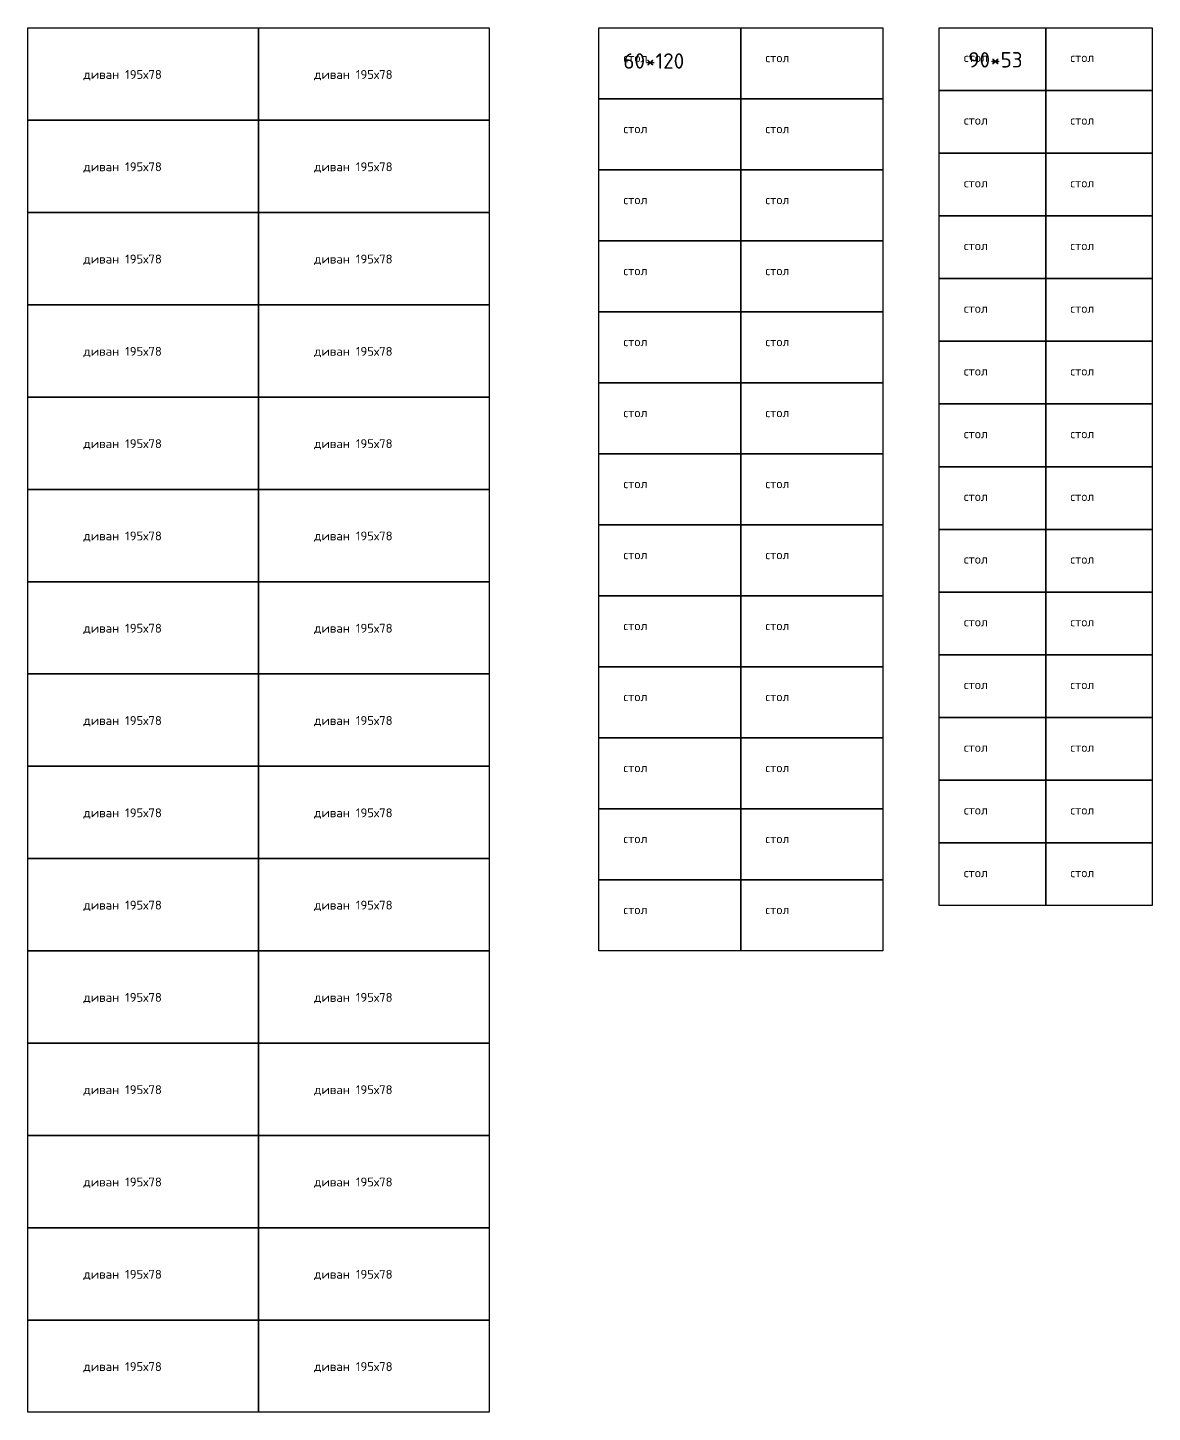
# Model space of a CAD drawing. Header units: metres. Extents: x 23103 to 193015, y -44365 to 67706.
# Drawn here: x 23103 to 32608, y 56004 to 67706 of the extents above; entities that cross this region are included whole.
import ezdxf

# ---------------------------------------------------------------- set-up
doc = ezdxf.new("R2010")
doc.units = ezdxf.units.M
doc.styles.get("Standard").update_dxf_attribs({"font": 'simplex.shx'})
doc.styles.add('Роман', font='isocpeur.ttf', dxfattribs={"height": 100})

# ---------------------------------------------------------------- blocks, each defined once
blk = doc.blocks.new('диван 195 78')
blk.add_lwpolyline([(0, 780), (1950, 780), (1950, 0), (0, 0)], close=True)
at = {"insert": (471, 424), "char_height": 75, "attachment_point": 1}
blk.add_mtext_dynamic_manual_height_columns('диван 195х78', width=736.09, gutter_width=12.5, heights=[0], dxfattribs=at)
blk = doc.blocks.new('*U62')
blk.add_blockref('диван 195 78', (0, 0))
blk = doc.blocks.new('*U63')
at = {"color": 0, "linetype": 'ByBlock', "lineweight": -2, "transparency": 16777216}
for p in [(0, 10920), (1950, 10920), (0, 10140), (1950, 10140), (0, 9360), (1950, 9360), (0, 8580), (1950, 8580), (0, 7800), (1950, 7800), (0, 7020), (1950, 7020), (0, 6240), (1950, 6240), (0, 5460), (1950, 5460), (0, 4680), (1950, 4680), (0, 3900), (1950, 3900), (0, 3120), (1950, 3120), (0, 2340), (1950, 2340), (0, 1560), (1950, 1560), (0, 780), (1950, 780), (0, 0), (1950, 0)]:
    blk.add_blockref('*U62', p, dxfattribs=at)
blk = doc.blocks.new('стол')
blk.add_lwpolyline([(0, 0), (1200, 0), (1200, -600), (0, -600)], close=True)
at = {"insert": (207, -215), "char_height": 75, "attachment_point": 1}
blk.add_mtext_dynamic_manual_height_columns('стол', width=736.09, gutter_width=12.5, heights=[0], dxfattribs=at)
blk = doc.blocks.new('*U64')
blk.add_blockref('стол', (0, 0))
blk = doc.blocks.new('*U65')
at = {"color": 0, "linetype": 'ByBlock', "lineweight": -2, "transparency": 16777216}
for p in [(0, 0), (1200, 0), (0, -600), (1200, -600), (0, -1200), (1200, -1200), (0, -1800), (1200, -1800), (0, -2400), (1200, -2400), (0, -3000), (1200, -3000), (0, -3600), (1200, -3600), (0, -4200), (1200, -4200), (0, -4800), (1200, -4800), (0, -5400), (1200, -5400), (0, -6000), (1200, -6000), (0, -6600), (1200, -6600), (0, -7200), (1200, -7200)]:
    blk.add_blockref('*U64', p, dxfattribs=at)
blk = doc.blocks.new('*U66')
blk.add_lwpolyline([(0, 0), (900, 0), (900, -530), (0, -530)], close=True)
at = {"insert": (207, -215), "char_height": 75, "attachment_point": 1}
blk.add_mtext_dynamic_manual_height_columns('стол', width=736.09, gutter_width=12.5, heights=[0], dxfattribs=at)
blk = doc.blocks.new('*U67')
blk.add_blockref('*U66', (0, 0))
blk = doc.blocks.new('*U68')
at = {"color": 0, "linetype": 'ByBlock', "lineweight": -2, "transparency": 16777216}
for p in [(0, 0), (900, 0), (0, -530), (900, -530), (0, -1060), (900, -1060), (0, -1590), (900, -1590), (0, -2120), (900, -2120), (0, -2650), (900, -2650), (0, -3180), (900, -3180), (0, -3710), (900, -3710), (0, -4240), (900, -4240), (0, -4770), (900, -4770), (0, -5300), (900, -5300), (0, -5830), (900, -5830), (0, -6360), (900, -6360), (0, -6890), (900, -6890)]:
    blk.add_blockref('*U67', p, dxfattribs=at)

msp = doc.modelspace()

# ---------------------------------------------------------------- block references
for name, p in [('*U63', (23103.4419, 56003.7875)), ('*U65', (27930.7112, 67703.7875)), ('*U68', (30807.7603, 67705.7448))]:
    msp.add_blockref(name, p)

# ---------------------------------------------------------------- texts
at = {"char_height": 130, "attachment_point": 1, "style": 'Роман'}
for s, insert in [('60*120', (28137.4152, 67489.2694)), ('90*53', (31052.2122, 67499.2872))]:
    msp.add_mtext_dynamic_manual_height_columns(s, width=1670.434466, gutter_width=650, heights=[0], dxfattribs=dict(at, insert=insert))

doc.saveas('drawing.dxf')
